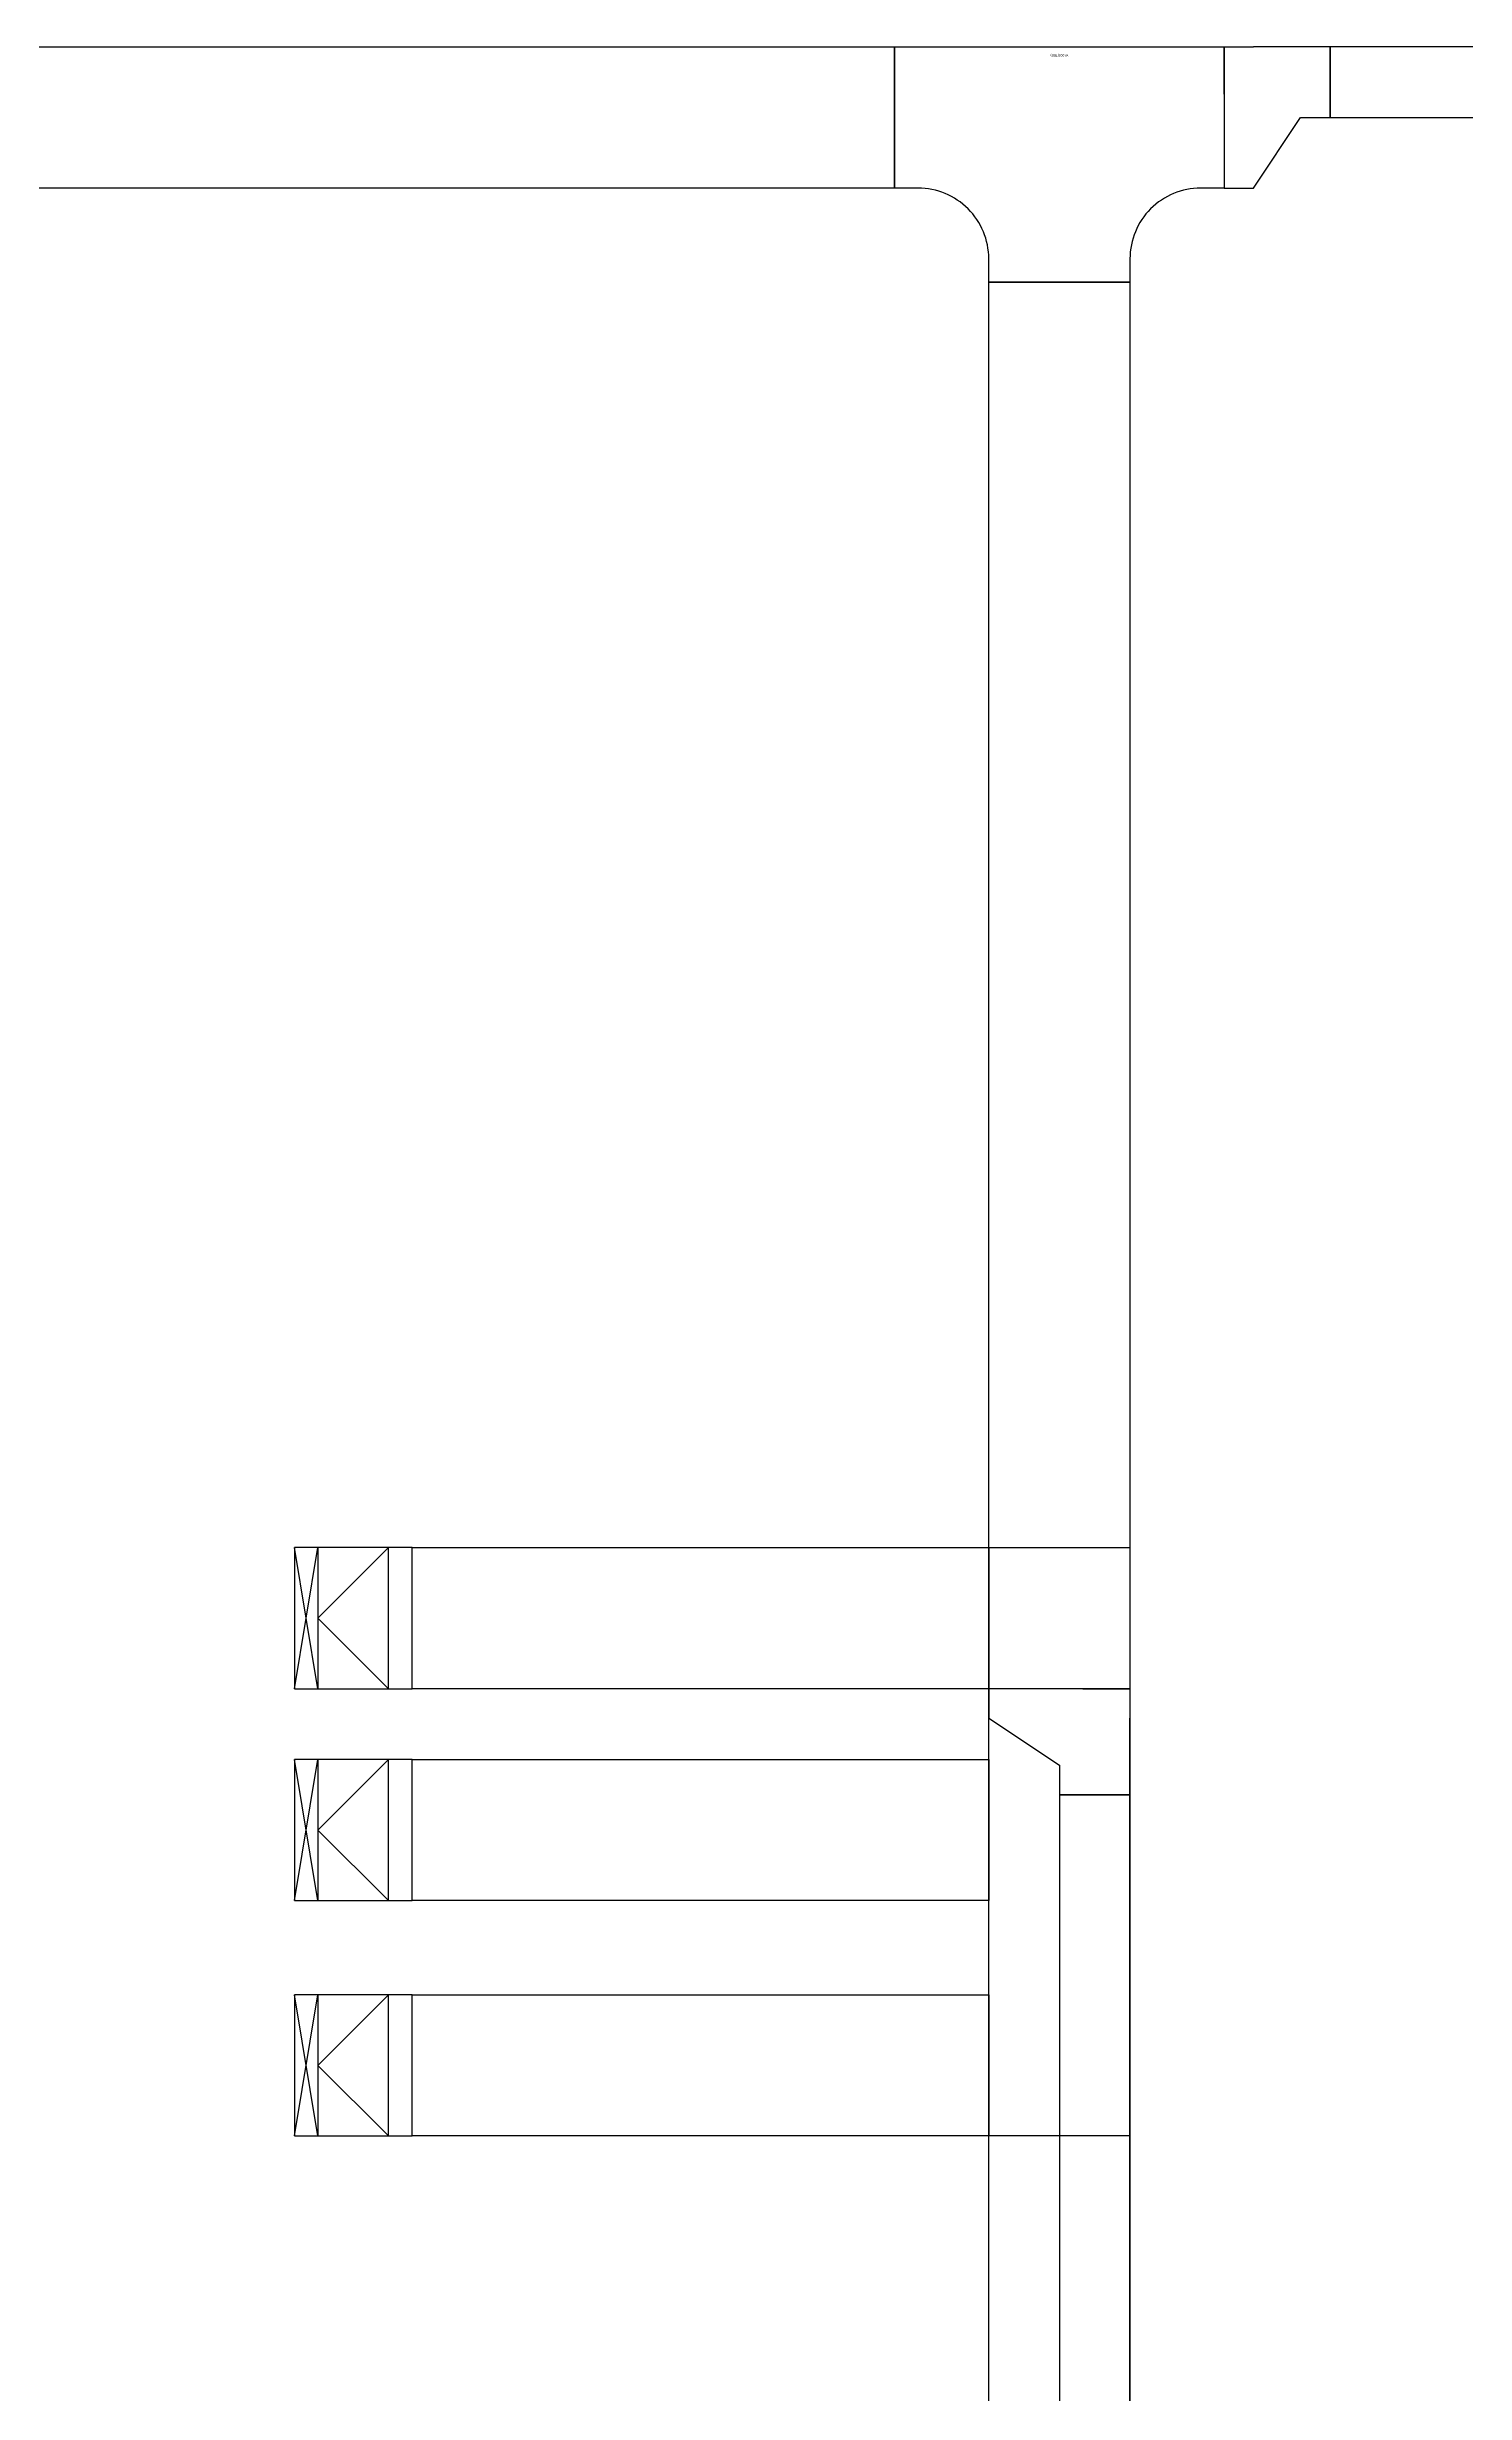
# Model space of a CAD drawing. Header units: millimetres. Extents: x -149088 to 500787, y -530175 to 1035835.
# Drawn here: x 124902 to 130928, y -239387 to -229418 of the extents above; entities that cross this region are included whole.
import ezdxf
from ezdxf.enums import TextEntityAlignment as Align

# ---------------------------------------------------------------- set-up
doc = ezdxf.new("R2010")
doc.units = ezdxf.units.MM
doc.header["$LTSCALE"] = 150
doc.layers.get('Defpoints').update_dxf_attribs({"color": 150})
doc.layers.add('-----26 Electrical Cable Tray', color=200, linetype='Continuous')
doc.styles.add('ELEC', font='')
doc.styles.get("Standard").update_dxf_attribs({"font": ''})
doc.styles.get('ELEC').set_extended_font_data('Dotum')
doc.styles.get('Standard').set_extended_font_data('Dotum')
doc.dimstyles.new('전기통신참고용-치수', dxfattribs={"dimscale": 15, "dimtxt": 2, "dimasz": 0, "dimexe": 0, "dimexo": 0, "dimgap": 0.4, "dimtad": 4, "dimdec": 0, "dimzin": 0, "dimdsep": 46, "dimtxsty": 'Standard', "dimblk": 'NONE', "dimcen": 0, "dimse1": 1, "dimse2": 1, "dimsd1": 1, "dimsd2": 1, "dimclrd": 8, "dimclre": 8, "dimclrt": 8, "dimadec": 0, "dimazin": 0, "dimtfac": 1, "dimtdec": 0, "dimtix": 1, "dimtmove": 2, "dimatfit": 0, "dimldrblk": 'NONE', "dimfxl": 2, "dimtolj": 1, "dimtzin": 0, "dimarcsym": 0})

# ---------------------------------------------------------------- blocks, each defined once
blk = doc.blocks.new('A$C85de5c4d')
at = {"color": 0}
for p, q in [((0, 0), (0, -400)), ((600, 0), (0, 0)), ((600, -400), (600, 0)), ((0, -400), (0, -500)), ((600, -500), (600, -400)), ((0, -500), (600, -500))]:
    blk.add_line(p, q, dxfattribs=at)
at = {"color": 8}
for p, q in [((0, -100), (600, 0)), ((0, 0), (600, -100)), ((300, -100), (0, -400)), ((600, -100), (0, -100)), ((300, -100), (600, -400)), ((0, -400), (600, -400))]:
    blk.add_line(p, q, dxfattribs=at)
blk = doc.blocks.new('*D30')
at = {"layer": 'Defpoints', "color": 0, "transparency": 16777216}
for p in [(-450, 600), (-450, 600), (-450, 0)]:
    blk.add_point(p, dxfattribs=at)
at = {"color": 8, "transparency": 16777216, "insert": (-429, 300), "char_height": 30, "attachment_point": 5, "rotation": 90, "style": 'ELEC'}
blk.add_mtext('\\A1;{\\C0;600}', dxfattribs=at)
blk = doc.blocks.new('_None')
blk = doc.blocks.new('*D31')
at = {"layer": 'Defpoints', "color": 0, "transparency": 16777216}
for p in [(0, 300), (0, 300), (0, 0)]:
    blk.add_point(p, dxfattribs=at)
at = {"color": 8, "transparency": 16777216, "insert": (-21, 150), "char_height": 30, "attachment_point": 5, "rotation": 90, "style": 'ELEC'}
blk.add_mtext('\\A1;{\\C0;300}', dxfattribs=at)
blk = doc.blocks.new('*U6')
at = {"color": 0}
blk.add_lwpolyline([(-400, 400), (-400, 300, 0.414214), (-100, 0), (0, 0), (0, -600), (-1400, -600), (-1400, 0), (-1300, 0, 0.414214), (-1000, 300), (-1000, 400)], format="xyb", close=True, dxfattribs=at)
at = {"color": 0, "style": 'ELEC'}
blk.add_text('W:600(TEE)', height=10, dxfattribs=at).set_placement((-700, -565), align=Align.MIDDLE)
blk = doc.blocks.new('*U29')
at = {"color": 0}
for points in [[(-450, 0), (-450, 600), (-325, 600), (-325, 600)], [(-325, 600), (-325, 600), (-125, 300), (-125, 300)], [(0, 300), (0, 0), (-125, 0), (-125, 0)], [(-125, 300), (-125, 300), (0, 300), (0, 0)], [(-450, 200), (-450, 0), (-325, 0), (-325, 0)], [(-125, 0), (-125, 0), (-325, 0), (-325, 0)]]:
    blk.add_lwpolyline(points, dxfattribs=at)
for base, p1, p2, override, picture, middle in [((-450, 600), (-450, 0), (-450, 600), {"dimtxsty": 'ELEC'}, '*D30', (-429, 300)), ((0, 300), (0, 0), (0, 300), {"dimtad": 1, "dimtxsty": 'ELEC'}, '*D31', (-21, 150))]:
    dim = blk.add_linear_dim(base=base, p1=p1, p2=p2, angle=90, text='{\\C0;<>}', dimstyle='전기통신참고용-치수', override=override, dxfattribs=at)
    dim.commit()
    dim.dimension.update_dxf_attribs({"geometry": picture, "text_midpoint": middle})
blk = doc.blocks.new('SSH-20260429.172412')
at = {"layer": '-----26 Electrical Cable Tray'}
for points in [[(110530.2, 83006.9), (110530.2, 82406.9), (96879.8, 82406.9), (96879.8, 83006.9)], [(112380.2, 83006.9), (112380.2, 82706.9), (136129.8, 82706.9), (136129.8, 83006.9)], [(110930.2, 76630), (110930.2, 76030), (108479.8, 76030), (108479.8, 76630)], [(110930.2, 76630), (110930.2, 76030), (108479.8, 76030), (108479.8, 76630)], [(111530.2, 74130), (110930.2, 74130), (110930.2, 76630), (111530.2, 76630)], [(110930.2, 75730), (110930.2, 75130), (108479.8, 75130), (108479.8, 75730)], [(110930.2, 75730), (110930.2, 75130), (108479.8, 75130), (108479.8, 75730)], [(111230.2, 65130), (111530.2, 65130), (111530.2, 75580), (111230.2, 75580)], [(110930.2, 74730), (110930.2, 74130), (108479.8, 74130), (108479.8, 74730)], [(110930.2, 74730), (110930.2, 74130), (108479.8, 74130), (108479.8, 74730)]]:
    blk.add_lwpolyline(points, close=True, dxfattribs=at)
at = {"layer": '-----26 Electrical Cable Tray', "elevation": 0}
blk.add_lwpolyline([(111530.2, 56129.6), (110930.2, 56129.6), (110930.2, 82006.9), (111530.2, 82006.9)], close=True, dxfattribs=at)
at = {"layer": '-----26 Electrical Cable Tray'}
for name, p, rotation in [('*U6', (110530.2, 82406.9), 180), ('A$C85de5c4d', (107979.8, 76030), 90), ('A$C85de5c4d', (107979.8, 76030), 90), ('A$C85de5c4d', (107979.8, 75130), 90), ('A$C85de5c4d', (107979.8, 75130), 90), ('A$C85de5c4d', (107979.8, 74130), 90), ('A$C85de5c4d', (107979.8, 74130), 90)]:
    blk.add_blockref(name, p, dxfattribs=dict(at, rotation=rotation))
at = {"layer": '-----26 Electrical Cable Tray', "xscale": -1}
for p, rotation in [((112380.2, 83006.9), 180), ((111530.2, 75580), 90), ((111530.2, 75580), 90)]:
    blk.add_blockref('*U29', p, dxfattribs=dict(at, rotation=rotation))

msp = doc.modelspace()

# ---------------------------------------------------------------- block references
msp.add_blockref('SSH-20260429.172412', (17973.8, -312425))

doc.saveas('drawing.dxf')
